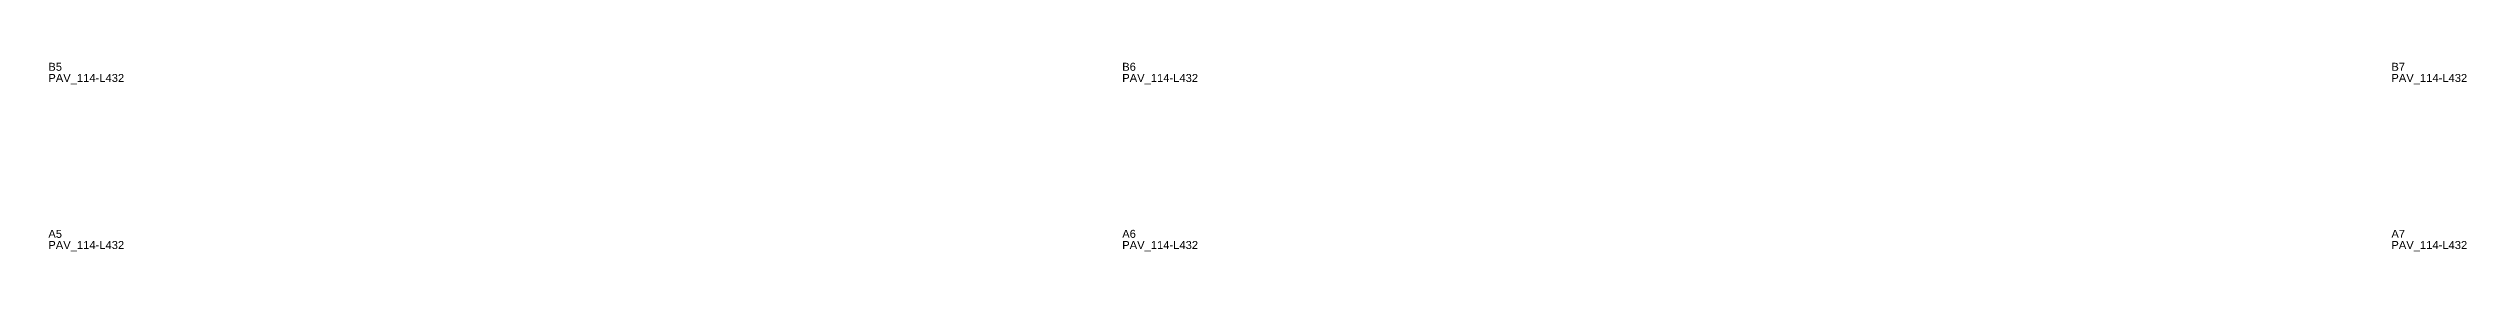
# Model space of a CAD drawing. Header units: metres. Extents: x 222 to 3258, y -50 to 202.
# Drawn here: x 1747 to 3258, y 45 to 163 of the extents above; entities that cross this region are included whole.
import ezdxf

# ---------------------------------------------------------------- set-up
doc = ezdxf.new("R2010")
doc.units = ezdxf.units.M
doc.layers.add('3', color=3, linetype='CONTINUOUS')
doc.layers.add('AUX00', color=7, linetype='CONTINUOUS')
doc.styles.add('STR_STANDARD', font='arial.ttf')

msp = doc.modelspace()

# ---------------------------------------------------------------- texts
at = {"layer": '3', "style": 'STR_STANDARD'}
for s, p in [('B5', (1747.2, 158)), ('B5', (1747.2, 158)), ('B6', (2418.2, 158)), ('B6', (2418.2, 158)), ('B7', (3211.2, 158)), ('B7', (3211.2, 158)), ('A5', (1747.2, 53.5)), ('A5', (1747.2, 53.5)), ('A6', (2418.2, 53.5)), ('A6', (2418.2, 53.5)), ('A7', (3211.2, 53.5)), ('A7', (3211.2, 53.5))]:
    msp.add_text(s, height=5, dxfattribs=at).set_placement(p)
at = {"layer": 'AUX00', "style": 'STR_STANDARD'}
for p in [(1747.2, 151), (1747.2, 151), (2418.2, 151), (2418.2, 151), (3211.2, 151), (3211.2, 151), (1747.2, 46.5), (1747.2, 46.5), (2418.2, 46.5), (2418.2, 46.5), (3211.2, 46.5), (3211.2, 46.5)]:
    msp.add_text('PAV_114-L432', height=5, dxfattribs=at).set_placement(p)

doc.saveas('drawing.dxf')
